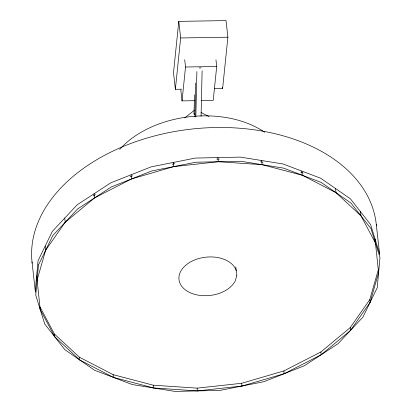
<?xml version="1.0" encoding="UTF-8"?>
<svg xmlns="http://www.w3.org/2000/svg" width="412" height="412" viewBox="0 0 412 412"><rect width="100%" height="100%" fill="white"/><g stroke="black" fill="none" stroke-linecap="round" stroke-linejoin="round"><path stroke-width="0.62" d="M194.037 113.97L194.479 94.739M195.679 83.126L194.907 116.812A2.621 0.906 1.3 0 1 195.118 116.354M195.834 117.08L196.879 71.585M201.066 116.354L202.112 70.854M35.648 292.17L35.278 290.965L38.028 260.791L52.324 231.4L77.188 204.779L110.926 182.758L151.24 166.824L195.376 158.074L240.335 157.101L283.049 163.966L320.603 178.205L350.447 198.852L370.543 224.494L379.519 253.385L379.406 254.642M214.312 88.662L222.614 88.523L227.893 37.193L226.028 20.6L178.787 21.378L173.514 72.713L175.373 89.306L181.759 89.198M175.373 89.306L180.652 37.971L178.787 21.378M194.768 100.683L182.042 100.894L185.524 67.012L184.705 59.709M215.955 59.807L216.702 66.497L213.22 100.379L201.133 100.574M375.028 238.939L375.497 243.09L360.958 215.821L335.991 192.682L302.295 175.239L262.156 164.682L218.324 161.736L173.771 166.602L131.546 178.942L94.523 197.92L65.225 222.238L45.644 250.249L37.116 280.031L36.653 275.88M369.77 299.637L378.298 269.855L378.607 272.62L370.084 302.403L350.504 330.409L321.2 354.732L284.177 373.71L241.952 386.049L197.405 390.911L153.568 387.965L113.434 377.413L79.732 359.97L54.765 336.825L40.232 309.561L39.918 306.796L54.456 334.06L79.423 357.204L113.125 374.647L153.259 385.199L197.096 388.145L241.643 383.284L283.868 370.939L320.891 351.961L350.19 327.643L369.77 299.637L370.084 302.403M93.236 195.963L95.352 194.567M184.756 117.909L194.299 110.349M130.099 176.758L132.463 175.816M172.237 164.192L174.734 163.693M216.738 159.109L219.282 159.058M180.652 37.971L227.893 37.193M185.524 67.012L216.702 66.497M260.575 161.828L263.083 162.24M300.745 172.144L303.124 173.061M200.999 112.461L208.977 116.529M376.259 224.324L379.519 253.385M360.495 211.67L360.958 215.821M335.528 188.526L335.991 192.682M350.19 327.643L350.504 330.409M301.826 171.088L302.295 175.239M320.891 351.961L321.2 354.732M261.692 160.531L262.156 164.682M283.868 370.939L284.177 373.71M222.47 87.246L222.614 88.523M235.803 266.883L236.231 270.699M217.855 157.585L218.324 161.736M241.643 383.284L241.952 386.049M180.811 89.94L182.042 100.894M173.308 162.452L173.771 166.602M197.096 388.145L197.405 390.911M131.083 174.791L131.546 178.942M153.259 385.199L153.568 387.965M94.06 193.769L94.523 197.92M113.125 374.647L113.434 377.413M64.756 218.087L65.225 222.238M79.423 357.204L79.732 359.97M45.176 246.098L45.644 250.249M54.456 334.06L54.765 336.825M32.018 261.903L35.278 290.965M375.384 242.205L378.607 272.62M37.008 279.145L40.232 309.561M32.162 263.16A173.143 114.732 -6.4 0 1 192.095 129.018A173.143 114.732 -6.4 0 1 376.377 225.555M119.665 149.438A91.104 60.368 -6.4 0 1 264.689 132.298M194.994 114.598A2.621 0.906 1.3 0 1 194.248 113.511M201.138 67.815A2.621 0.906 1.3 0 1 199.187 67.939M38.496 264.947L35.741 295.116L44.717 324.007L64.813 349.649L94.652 370.29L132.211 384.535L174.925 391.4L219.884 390.427L264.02 381.672L304.334 365.743L338.072 343.716L362.936 317.101L377.232 287.705L379.982 257.536L371.006 228.645L350.916 203.003L321.072 182.356L283.513 168.117L240.799 161.252L195.844 162.225L151.704 170.975L111.395 186.909L77.657 208.93L52.793 235.551L38.496 264.947M236.756 275.7L235.314 280.737A29.051 19.251 -6.4 0 1 187.934 291.583A29.051 19.251 -6.4 0 1 197.255 259.014A29.051 19.251 -6.4 0 1 236.756 275.7"/></g></svg>
